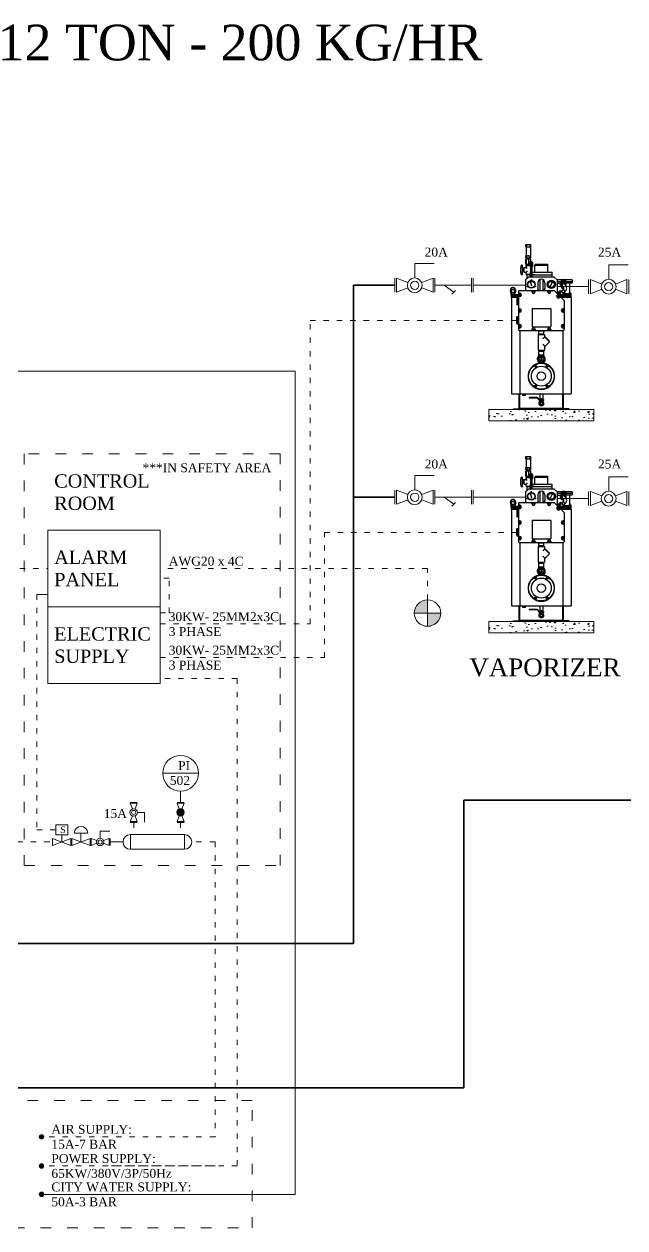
# Model space of a CAD drawing. Header units: inches. Extents: x 774 to 1084, y -870 to -660.
# Drawn here: x 903.5 to 970.8, y -795.3 to -660.3 of the extents above; entities that cross this region are included whole.
import ezdxf

# ---------------------------------------------------------------- set-up
doc = ezdxf.new("R2010")
doc.units = ezdxf.units.IN
doc.header["$MEASUREMENT"] = 0
for name, pattern in [('ACAD_ISO02W100', [15, 12, -3]), ('ACAD_ISO03W100', [30, 12, -18]), ('ACAD_ISO08W100', [36, 24, -3, 6, -3])]:
    doc.linetypes.add(name, pattern=pattern)
doc.layers.get('0').update_dxf_attribs({"lineweight": 5})
for name, color, linetype, lineweight in [('AIR', 4, 'ACAD_ISO08W100', 5), ('LIQUID LINE', 5, 'Continuous', 35), ('POWER', 6, 'ACAD_ISO02W100', 5), ('TEXT', 1, 'Continuous', 5), ('VALVE', 7, 'Continuous', 5), ('VAPOR LINE', 2, 'Continuous', 35)]:
    doc.layers.add(name, color=color, linetype=linetype, lineweight=lineweight)
doc.layers.add('VAN', color=7, linetype='Continuous')
doc.styles.get("Standard").update_dxf_attribs({"font": 'times.ttf'})

# ---------------------------------------------------------------- blocks, each defined once
blk = doc.blocks.new('GAS ALARM')
h = blk.add_hatch(color=3)
h.paths.add_polyline_path([(844.78, -506.2), (846.25, -506.2), (846.25, -504.72, 0.414214)])
h.paths.add_polyline_path([(847.73, -506.2), (846.25, -506.2), (846.25, -507.67, 0.414214)])
for p, q in [((846.25, -504.72), (846.25, -507.67)), ((844.78, -506.2), (847.73, -506.2))]:
    blk.add_line(p, q)
blk.add_circle((846.25, -506.2), 1.48)
blk = doc.blocks.new('A$C088A48D7')
at = {"color": 2}
for p, q in [((742.1, 465.7), (742.1, 454.8)), ((745.1, 452.7), (745.1, 390.7)), ((745.1, 452.7), (776.1, 452.7)), ((775.9, 467.7), (745.4, 467.7)), ((745.4, 452.7), (748.4, 452.7)), ((748.6, 465.7), (748.6, 454.8)), ((772.6, 465.7), (772.6, 454.8)), ((772.8, 452.7), (775.9, 452.7)), ((776.1, 452.7), (776.1, 390.7)), ((779.1, 454.8), (779.1, 465.7)), ((742.1, 388.7), (742.1, 378.8)), ((744.6, 366.7), (742.8, 365.3)), ((742.8, 331.1), (742.8, 365.3)), ((776.6, 366.7), (744.6, 366.7)), ((745.1, 390.7), (776.1, 390.7)), ((745.4, 376.7), (775.9, 376.7)), ((747.6, 331.1), (747.6, 365.3)), ((748.6, 388.6), (748.6, 378.8)), ((750.3, 366.7), (750, 376.7)), ((751.4, 369.7), (750.2, 370.9)), ((751.4, 366.7), (751.4, 369.7)), ((765.4, 331.1), (765.4, 365.3)), ((769.8, 366.7), (769.9, 369.7)), ((769.9, 369.7), (771.1, 370.9)), ((771, 366.7), (771.3, 376.7)), ((771.9, 348.3), (777.6, 348.3)), ((772.6, 388.6), (772.6, 378.8)), ((776, 345.5), (778, 349.2)), ((776, 345.5), (778.3, 345.5)), ((776, 345.5), (776, 332.2)), ((776.6, 366.7), (778.5, 365.3)), ((778, 349.2), (781.6, 349.2)), ((778.5, 349.2), (778.5, 365.3)), ((779.1, 378.8), (779.1, 388.7)), ((781.3, 342.5), (781.3, 332.2)), ((788.6, 342.2), (788.6, 332.2)), ((790.5, 342.5), (790.5, 332.2)), ((715.1, 324.7), (719.6, 324.7)), ((715.1, 314.7), (720.6, 314.7)), ((715.1, 310.7), (720.6, 310.7)), ((715.1, 294.7), (720.6, 294.7)), ((715.1, 288.7), (720.6, 288.7)), ((715.1, 272.7), (720.6, 272.7)), ((715.1, 268.7), (720.6, 268.7)), ((715.1, 258.7), (719.6, 258.7)), ((720.6, 259.7), (720.6, 323.7)), ((720.6, 296.7), (725.6, 296.7)), ((720.6, 286.7), (725.6, 286.7)), ((725.6, 302.1), (725.6, 281.4)), ((730.6, 304.4), (727, 304.4)), ((727, 299.7), (730.6, 299.7)), ((727, 283.7), (730.6, 283.7)), ((727, 279), (730.6, 279)), ((730.6, 279), (730.6, 304.4)), ((731.6, 301.9), (730.6, 301.9)), ((730.6, 281.5), (731.6, 281.5)), ((731.6, 276.2), (731.6, 307.2)), ((731.6, 307.2), (745.1, 307.2)), ((731.6, 276.2), (745.1, 276.2)), ((742.8, 331.1), (744.6, 329.7)), ((776.6, 329.7), (744.6, 329.7)), ((745.1, 307.2), (745.1, 321.7)), ((745.1, 321.7), (745.1, 307.2)), ((745.1, 321.7), (774, 321.7)), ((745.1, 307.2), (751.9, 300.5)), ((752.9, 284), (745.1, 276.2)), ((745.1, 261.7), (745.1, 276.2)), ((745.1, 261.7), (776.1, 261.7)), ((749.8, 257.1), (749.8, 228.4)), ((750.3, 321.7), (750, 329.7)), ((751.4, 324.7), (750.2, 325.9)), ((771.1, 324.7), (750.2, 324.7)), ((750.3, 261.7), (750.2, 257.5)), ((750.2, 258.7), (771.1, 258.7)), ((751.4, 321.7), (751.4, 324.7)), ((769.8, 321.7), (769.9, 324.7)), ((769.9, 324.7), (771.1, 325.9)), ((771, 321.7), (771.2, 329.7)), ((771, 261.7), (771.1, 257.5)), ((771.5, 257.1), (771.5, 241.1)), ((771.9, 335.1), (776, 335.1)), ((775.3, 329.2), (774, 328.5)), ((774, 319.9), (774, 328.5)), ((791.3, 329.2), (775.3, 329.2)), ((776, 332.2), (790.5, 332.2)), ((776.1, 317.9), (776.1, 308.4)), ((776.1, 261.7), (776.1, 275)), ((776.8, 329.2), (776.8, 332.2)), ((789, 314.7), (777.5, 314.7)), ((778.6, 275.9), (777.6, 274.9)), ((778.6, 275.9), (777.6, 274.9)), ((777.6, 241.1), (777.6, 274.9)), ((777.6, 257.9), (780.3, 257.9)), ((778.6, 328.5), (778.6, 319.9)), ((778.6, 275.9), (780.3, 275.9)), ((780.3, 314.7), (780.3, 241.1)), ((786.3, 314.7), (786.3, 241.1)), ((786.3, 275.9), (926.4, 275.9)), ((786.3, 257.9), (927.4, 257.9)), ((787.9, 328.5), (787.9, 319.9)), ((789.8, 329.2), (789.8, 332.2)), ((791.3, 329.2), (792.5, 328.5)), ((792.5, 319.9), (792.5, 328.5)), ((806.5, 257.9), (793.5, 257.9)), ((812.5, 331.9), (807.5, 323.9)), ((807.5, 323.9), (897.5, 323.9)), ((807.5, 275.9), (807.5, 323.9)), ((812.5, 331.9), (892.5, 331.9)), ((892.5, 331.9), (897.5, 323.9)), ((897.5, 275.9), (897.5, 323.9)), ((926.4, 275.9), (927.4, 274.9)), ((927.4, 241.1), (927.4, 274.9)), ((742.5, 221.1), (762.5, 241.1)), ((742.5, 221.1), (742.5, 146.8)), ((942.5, 241.1), (762.5, 241.1)), ((785.8, 177.7), (777.2, 210)), ((777.2, 210), (777.4, 201.9)), ((777.2, 210), (781, 202.8)), ((827.5, 201.1), (827.5, 161.1)), ((843, 224.2), (843, 146.8)), ((862, 224.2), (862, 146.8)), ((877.5, 201.1), (877.5, 161.1)), ((916.7, 178.7), (931.8, 208.5)), ((931.8, 208.5), (926.6, 202.3)), ((931.8, 208.5), (929.9, 200.6)), ((942.5, 241.1), (962.5, 221.1)), ((995.1, 221.9), (962.5, 221.9)), ((962.5, 221.1), (962.5, 126.8)), ((991.5, 208.9), (962.5, 208.9)), ((962.5, 198.9), (985.5, 198.9)), ((987.5, 183.8), (987.5, 196.9)), ((1007.5, 203.5), (990.5, 193.7)), ((990.5, 193.7), (990.5, 174)), ((990.5, 174), (1007.5, 164.2)), ((991.5, 214.5), (991.5, 194.2)), ((993.5, 217.4), (993.5, 214.5)), ((1000.5, 176.7), (1007.3, 169.9)), ((1004.6, 220.9), (1004.6, 215.9)), ((1024.5, 193.7), (1007.5, 203.5)), ((1010.4, 220.9), (1010.4, 215.9)), ((1014.6, 190.9), (1021.4, 184.1)), ((1066.5, 221.9), (1019.9, 221.9)), ((1021.5, 217.4), (1021.5, 214.5)), ((1023.5, 214.5), (1023.5, 194.2)), ((1067.5, 208.9), (1023.5, 208.9)), ((1024.5, 180.5), (1024.5, 193.7)), ((1027.5, 183.8), (1027.5, 196.9)), ((1065.5, 198.9), (1029.5, 198.9)), ((1052.5, 131.9), (1052.5, 197)), ((1067.5, 220.9), (1067.5, 200.9)), ((641.6, 117.9), (641.6, 124.9)), ((692.5, 117.9), (641.6, 117.9)), ((642.5, 97.9), (642.5, 117.9)), ((692.5, 108.9), (642.5, 108.9)), ((692.5, 106.9), (642.5, 106.9)), ((681.5, 97.9), (642.5, 97.9)), ((644.3, 97.9), (644.3, -577.6)), ((663.4, 117.9), (663.4, 120.5)), ((680.5, 96.8), (680.5, 51.8)), ((680.5, 96.8), (692.5, 96.8)), ((681.5, 96.8), (681.5, 99.8)), ((681.5, 99.8), (689.5, 99.8)), ((689.5, 96.8), (689.5, 99.8)), ((692.5, 97.9), (689.5, 97.9)), ((690.5, 96.8), (690.5, 51.8)), ((692.5, 141.8), (692.5, -128.2)), ((700, 129.3), (694.5, 129.3)), ((700, 104.3), (694.5, 104.3)), ((697.5, 146.8), (942.5, 146.8)), ((785, 139.3), (785, 144.8)), ((810, 139.3), (810, 144.8)), ((895, 139.3), (895, 144.8)), ((920, 139.3), (920, 144.8)), ((942.5, 146.8), (1012.5, 76.8)), ((963.4, 125.9), (971.9, 125.9)), ((963.4, 115.3), (967.3, 119.2)), ((968.9, 131), (970.3, 132.4)), ((969.7, 128), (968.9, 131)), ((969.7, 128), (993.8, 104)), ((970.1, 119.1), (974.3, 123.5)), ((973.3, 131.6), (970.3, 132.4)), ((971, 118.3), (973.5, 121)), ((987.6, 106.9), (972.6, 121.9)), ((973.3, 131.6), (997.3, 107.5)), ((973.5, 121), (973.5, 122.7)), ((974.7, 130.2), (977.5, 133)), ((975.3, 137.3), (984.5, 146.5)), ((976.1, 134.4), (975.3, 137.3)), ((975.9, 124), (977.3, 125.4)), ((976.1, 134.4), (1000.1, 110.4)), ((981, 97.6), (984.9, 101.5)), ((982.2, 130.4), (991.4, 139.6)), ((984, 105.2), (986.7, 107.8)), ((987.4, 145.7), (984.5, 146.5)), ((984.9, 104.4), (989.2, 108.5)), ((986.7, 107.8), (988.4, 107.8)), ((987.4, 145.7), (1011.4, 121.7)), ((989.8, 110.2), (991.1, 111.5)), ((990.6, 142.5), (993.5, 143.3)), ((1062.5, 97.9), (991.4, 97.9)), ((993.5, 143.3), (1004.4, 154.2)), ((993.5, 143.3), (1009, 127.8)), ((993.8, 104), (996.7, 103.2)), ((995.9, 109), (998.7, 111.8)), ((1062.5, 108.9), (995.9, 108.9)), ((996.1, 116.5), (1005.3, 125.7)), ((996.7, 103.2), (998.1, 104.6)), ((996.7, 103.2), (998.1, 104.6)), ((997.3, 107.5), (998.1, 104.6)), ((1062.5, 106.9), (997.5, 106.9)), ((1000.1, 110.4), (1003.1, 109.6)), ((1003.1, 109.6), (1012.2, 118.7)), ((1003.1, 109.6), (1012.2, 118.7)), ((1004.4, 154.2), (1019.9, 138.7)), ((1007.3, 155.8), (1005.1, 153.5)), ((1009.9, 165.6), (1007.5, 164.2)), ((1008.3, 124.9), (1009, 127.8)), ((1008.5, 125.9), (1059.5, 125.9)), ((1009, 127.8), (1019.9, 138.7)), ((1011.4, 121.7), (1012.2, 118.7)), ((1062.5, 118.9), (1012.2, 118.9)), ((1021.5, 141.6), (1019.2, 139.4)), ((1048, 131.9), (1047.5, 131.4)), ((1047.5, 131.4), (1047.5, 125.9)), ((1047.5, 131.4), (1057.5, 131.4)), ((1057, 131.9), (1048, 131.9)), ((1057, 131.9), (1057.5, 131.4)), ((1057.5, 131.4), (1057.5, 125.9)), ((1060.5, 118.9), (1060.5, 124.9)), ((1060.7, 97.9), (1060.7, -577.6)), ((1062.5, 97.9), (1062.5, 118.9)), ((680.5, 81.8), (690.5, 81.8)), ((680.5, 66.8), (690.5, 66.8)), ((680.5, 51.8), (692.5, 51.8)), ((681.5, 48.8), (681.5, 51.8)), ((681.5, 48.8), (689.5, 48.8)), ((689.5, 48.8), (689.5, 51.8)), ((700, 19.3), (694.5, 19.3)), ((788.4, 19.8), (788.4, -106.2)), ((790.4, 21.8), (916.4, 21.8)), ((918.4, 19.8), (918.4, -106.2)), ((1005, 19.3), (1010.5, 19.3)), ((1012.5, 76.8), (1012.5, -128.2)), ((680.5, -83.2), (680.5, -38.2)), ((680.5, -38.2), (692.5, -38.2)), ((680.5, -53.2), (690.5, -53.2)), ((680.5, -68.2), (690.5, -68.2)), ((680.5, -83.2), (692.5, -83.2)), ((681.5, -35.2), (689.5, -35.2)), ((681.5, -35.2), (681.5, -38.2)), ((681.5, -83.2), (681.5, -86.2)), ((689.5, -35.2), (689.5, -38.2)), ((689.5, -83.2), (689.5, -86.2)), ((690.5, -83.2), (690.5, -38.2)), ((700, -5.7), (694.5, -5.7)), ((1005, -5.7), (1010.5, -5.7)), ((681.5, -86.2), (689.5, -86.2)), ((700, -90.7), (694.5, -90.7)), ((700, -115.7), (694.5, -115.7)), ((697.5, -133.2), (1007.5, -133.2)), ((702.5, -133.2), (702.5, -577.6)), ((785, -125.7), (785, -131.2)), ((790.4, -108.2), (916.4, -108.2)), ((810, -125.7), (810, -131.2)), ((829.5, -162.4), (829.5, -270.4)), ((830.5, -161.4), (874.5, -161.4)), ((837.2, -137.5), (835.5, -139.2)), ((835.5, -153.7), (835.5, -139.2)), ((837.2, -155.4), (835.5, -153.7)), ((835.9, -133.2), (835.7, -139)), ((836, -161.4), (835.7, -153.9)), ((869.2, -137.5), (835.8, -137.5)), ((835.8, -155.4), (869.2, -155.4)), ((837.4, -133.2), (837.2, -137.5)), ((837.4, -161.4), (837.2, -155.4)), ((867.6, -133.2), (867.8, -137.5)), ((867.6, -161.4), (867.8, -155.4)), ((867.8, -137.5), (869.5, -139.2)), ((867.8, -155.4), (869.5, -153.7)), ((869, -161.4), (869.3, -153.9)), ((869.1, -133.2), (869.3, -139)), ((869.5, -153.7), (869.5, -139.2)), ((875.5, -162.4), (875.5, -177.4)), ((895, -125.7), (895, -131.2)), ((920, -125.7), (920, -131.2)), ((1002.5, -140.5), (1002.5, -577.6)), ((1005, -90.7), (1010.5, -90.7)), ((1005, -115.7), (1010.5, -115.7)), ((875.2, -180.3), (862.9, -192.6)), ((863, -230), (874.7, -241.7)), ((875.5, -245.4), (875.5, -270.4)), ((909.5, -213.4), (877, -180.9)), ((881.2, -180.9), (879.1, -183)), ((909.5, -213.4), (882, -241)), ((909.5, -207.8), (882.6, -180.9)), ((909.5, -209.2), (907.4, -211.3)), ((827.1, -325.3), (826, -326)), ((826, -340.7), (826, -326)), ((877.9, -325.3), (827.1, -325.3)), ((828, -320.8), (828.5, -320.3)), ((828, -325.3), (828, -320.8)), ((876.5, -320.3), (828.5, -320.3)), ((830.5, -271.4), (874.5, -271.4)), ((832.5, -320.3), (832.5, -311.3)), ((832.8, -326), (832.8, -340.7)), ((835.5, -326), (832.8, -326)), ((871.5, -310.3), (833.5, -310.3)), ((837.2, -277.4), (835.5, -279.2)), ((835.5, -302.6), (835.5, -279.2)), ((837.2, -304.3), (835.5, -302.6)), ((835.5, -326), (835.5, -340.7)), ((836, -271.4), (835.7, -278.9)), ((836, -310.3), (835.7, -302.8)), ((835.8, -277.4), (869.2, -277.4)), ((835.8, -304.3), (869.2, -304.3)), ((837.4, -271.4), (837.2, -277.4)), ((837.4, -310.3), (837.2, -304.3)), ((850.6, -326), (850.6, -340.7)), ((850.6, -326), (854.4, -326)), ((854.4, -326), (854.4, -340.7)), ((867.6, -271.4), (867.8, -277.4)), ((867.6, -310.3), (867.8, -304.3)), ((867.8, -277.4), (869.5, -279.2)), ((867.8, -304.3), (869.5, -302.6)), ((869, -271.4), (869.3, -278.9)), ((869, -310.3), (869.3, -302.8)), ((869.5, -302.6), (869.5, -279.2)), ((869.5, -326), (869.5, -340.7)), ((869.5, -326), (872.2, -326)), ((872.2, -326), (872.2, -340.7)), ((872.5, -320.3), (872.5, -311.3)), ((877, -320.8), (876.5, -320.3)), ((877, -325.3), (877, -320.8)), ((877.9, -325.3), (879, -326)), ((879, -340.7), (879, -326)), ((827.1, -341.3), (826, -340.7)), ((877.9, -341.3), (827.1, -341.3)), ((829.5, -343.3), (827.5, -344.5)), ((827.5, -344.5), (827.5, -351.2)), ((829.5, -352.3), (827.5, -351.2)), ((875.5, -343.3), (829.5, -343.3)), ((875.5, -352.3), (829.5, -352.3)), ((831.5, -343.3), (831.5, -341.3)), ((835.5, -340.7), (832.8, -340.7)), ((835.5, -352.3), (835.5, -358.1)), ((837.2, -359.8), (835.5, -358.1)), ((835.9, -364.6), (835.6, -358.2)), ((835.7, -359.8), (869.3, -359.8)), ((837.4, -364.4), (837.2, -359.8)), ((837.5, -344.5), (837.5, -351.2)), ((842.7, -344.5), (837.5, -344.5)), ((842.7, -351.2), (837.5, -351.2)), ((842.7, -344.5), (842.7, -351.2)), ((850.6, -340.7), (854.4, -340.7)), ((862.3, -344.5), (862.3, -351.2)), ((867.5, -344.5), (862.3, -344.5)), ((867.5, -351.2), (862.3, -351.2)), ((867.5, -344.5), (867.5, -351.2)), ((867.6, -364.4), (867.9, -359.8)), ((867.9, -359.8), (869.5, -358.1)), ((869.1, -364.6), (869.4, -358.2)), ((869.5, -340.7), (872.2, -340.7)), ((869.5, -352.3), (869.5, -358.1)), ((873.5, -343.3), (873.5, -341.3)), ((875.5, -343.3), (877.5, -344.5)), ((875.5, -352.3), (877.5, -351.2)), ((877.5, -344.5), (877.5, -351.2)), ((877.9, -341.3), (879, -340.7)), ((644.3, -577.6), (1060.7, -577.6)), ((698, -681.1), (698, -577.6)), ((702.5, -681.1), (702.5, -577.6)), ((723.9, -589.5), (723.9, -577.6)), ((741.2, -589.5), (723.9, -589.5)), ((741.2, -589.5), (741.2, -577.6)), ((841.7, -577.6), (841.7, -615.3)), ((863.4, -577.6), (863.4, -615.3)), ((1002.5, -681.1), (1002.5, -577.6)), ((1002.5, -681.1), (1002.5, -586.5)), ((1007, -681.1), (1007, -577.6)), ((822.9, -603.2), (768.1, -603.2)), ((823.4, -606.6), (768.1, -606.6)), ((827, -608.7), (831.9, -617.2)), ((830.2, -607.5), (835.3, -616.3)), ((837, -617.6), (847.4, -617.6)), ((837, -617.6), (837, -617.9)), ((837, -620.8), (837, -624.6)), ((837.6, -626), (839.4, -627.8)), ((863.5, -621), (838.5, -621)), ((863.5, -618.4), (839, -618.4)), ((840, -634.6), (840, -629.2)), ((842.9, -616.5), (841.7, -615.3)), ((842, -615.6), (863, -615.6)), ((842, -617.6), (842, -615.6)), ((842.9, -616.5), (862.2, -616.5)), ((842.9, -617.6), (842.9, -616.5)), ((845.8, -621.8), (845.8, -628.8)), ((859.3, -621.8), (845.8, -621.8)), ((846.6, -621), (846.6, -621.8)), ((847.4, -617.2), (847.4, -618.4)), ((857.7, -617.2), (847.4, -617.2)), ((847.4, -618.4), (857.7, -618.4)), ((847.7, -614.2), (847.7, -617.2)), ((847.7, -617.2), (857.4, -617.2)), ((848.8, -613.8), (856.2, -613.8)), ((850.5, -613), (850, -613.5)), ((850, -613.5), (850, -613.8)), ((855, -613.5), (850, -613.5)), ((850, -614.2), (850, -617.2)), ((850.5, -613.8), (850.5, -613)), ((854.5, -613), (850.5, -613)), ((852.5, -617.2), (851.8, -618.4)), ((852.5, -618.4), (853.2, -617.2)), ((855, -613.5), (854.5, -613)), ((854.5, -613.8), (854.5, -613)), ((855, -613.8), (855, -613.5)), ((855, -614.2), (855, -617.2)), ((857.4, -617.2), (857.4, -614.2)), ((857.7, -618.4), (857.7, -617.2)), ((857.7, -617.6), (868, -617.6)), ((858.4, -621), (858.4, -621.8)), ((859.3, -621.8), (859.3, -628.8)), ((862.1, -617.6), (862.2, -616.5)), ((862.2, -616.5), (863.4, -615.3)), ((863, -617.6), (863, -615.6)), ((863.5, -618.4), (863.5, -621)), ((865, -634.6), (865, -629.2)), ((867.4, -626), (865.6, -627.8)), ((868, -617.6), (868, -624.6)), ((657.5, -687.6), (657.5, -683.1)), ((657.5, -683.1), (696, -683.1)), ((696, -687.6), (657.5, -687.6)), ((702.5, -677.6), (1002.5, -677.6)), ((1047.5, -683.1), (1009, -683.1)), ((1047.5, -687.6), (1009, -687.6)), ((1047.5, -687.6), (1047.5, -683.1))]:
    blk.add_line(p, q, dxfattribs=at)
for points in [[(1004.6, 220.9), (1001.7, 217.4), (1004.6, 213.8), (1010.4, 213.8), (1013.3, 217.4), (1010.4, 220.9)], [(700, 120.6), (696.7, 118.7), (696.7, 114.9), (700, 112.9), (703.3, 114.9), (703.3, 118.7)], [(797.5, 143.1), (794.2, 141.2), (794.2, 137.4), (797.5, 135.4), (800.8, 137.4), (800.8, 141.2)], [(907.5, 143.1), (904.2, 141.2), (904.2, 137.4), (907.5, 135.4), (910.8, 137.4), (910.8, 141.2)], [(969.5, 109.2), (973.2, 110.2), (975.9, 107.5), (974.9, 103.8), (971.2, 102.8), (968.5, 105.5)], [(700, 10.6), (696.7, 8.7), (696.7, 4.9), (700, 2.9), (703.3, 4.9), (703.3, 8.7)], [(1005, 10.6), (1008.3, 8.7), (1008.3, 4.9), (1005, 2.9), (1001.7, 4.9), (1001.7, 8.7)], [(700, -99.4), (696.7, -101.3), (696.7, -105.1), (700, -107.1), (703.3, -105.1), (703.3, -101.3)], [(797.5, -129.6), (794.2, -127.6), (794.2, -123.8), (797.5, -121.9), (800.8, -123.8), (800.8, -127.6)], [(907.5, -129.6), (904.2, -127.6), (904.2, -123.8), (907.5, -121.9), (910.8, -123.8), (910.8, -127.6)], [(1005, -99.4), (1008.3, -101.3), (1008.3, -105.1), (1005, -107.1), (1001.7, -105.1), (1001.7, -101.3)]]:
    blk.add_lwpolyline(points, close=True, dxfattribs=at)
blk.add_lwpolyline([(1011.2, 214.9), (1010.4, 215.9), (1004.6, 215.9), (1003.8, 214.9)], dxfattribs=at)
blk.add_lwpolyline([(846.3, -629.6), (837.5, -638.4), (837.5, -650.8), (846.3, -659.6), (858.7, -659.6), (867.5, -650.8), (867.5, -638.4), (858.7, -629.6)], close=True)
for centre, radius in [((755.7, 174.6), 2.75), ((782.5, 190.1), 27.5), ((782.5, 190.1), 23.5), ((782.5, 221.1), 2.75), ((809.4, 174.6), 2.75), ((922.5, 190.1), 29), ((922.5, 190.1), 21), ((700, 116.8), 6.4), ((797.5, 139.3), 6.4), ((907.5, 139.3), 6.4), ((972.2, 106.5), 6.4), ((700, 6.8), 6.4), ((1005, 6.8), 6.4), ((700, -103.2), 6.4), ((797.5, -125.7), 6.4), ((907.5, -125.7), 6.4), ((1005, -103.2), 6.4), ((852.5, -453.1), 90), ((852.5, -453.1), 70), ((812.5, -383.8), 7), ((812.5, -383.8), 4.5), ((892.5, -383.8), 7), ((892.5, -383.8), 4.5), ((852.5, -453.1), 30), ((812.5, -522.4), 7), ((812.5, -522.4), 4.5), ((892.5, -522.4), 7), ((892.5, -522.4), 4.5), ((852.5, -644.6), 9.3)]:
    blk.add_circle(centre, radius, dxfattribs=at)
for radius in [16, 15]:
    blk.add_circle((852.5, -644.6), radius)
for centre, radius, start, end in [((745.4, 464.1), 3.59, 25.2915, 154.7085), ((745.4, 456.3), 3.59, 205.2915, 334.7085), ((760.6, 431.7), 36, 70.52878, 109.47122), ((760.6, 488.7), 36, 250.52878, 289.47122), ((775.9, 464.1), 3.59, 25.2915, 154.7085), ((775.9, 456.3), 3.59, 205.2915, 334.7085), ((745.4, 387.1), 3.59, 25.16002, 154.7085), ((745.4, 380.3), 3.59, 205.2915, 334.83998), ((744.6, 362.8), 3.87, 39.09932, 88.99364), ((756.5, 338.1), 28.6, 71.80182, 108.19818), ((760.6, 354.7), 36, 70.52878, 109.47122), ((760.6, 412.7), 36, 250.52878, 289.47122), ((776.6, 322.3), 44.4, 89.95026, 104.56903), ((775.9, 387.1), 3.59, 25.2915, 154.83998), ((775.9, 380.3), 3.59, 205.16002, 334.7085), ((778.3, 342.5), 3, 0, 90), ((781.6, 342.2), 7, 0, 90), ((787.5, 342.5), 3, 0, 84.9363), ((800.2, 291.7), 94.6, 161.78109, 198.21891), ((715.1, 319.7), 5, 90, 161.78109), ((715.1, 263.7), 5, 198.21891, 270), ((719.6, 323.7), 1, 0, 90), ((719.6, 259.7), 1, 270, 0), ((728.3, 302.1), 2.7, 119.42349, 240.57651), ((749.6, 291.7), 24, 160.52878, 199.47122), ((728.3, 281.4), 2.7, 119.42349, 240.57651), ((744.6, 333.6), 3.87, 271.00636, 320.90068), ((756.5, 358.3), 28.6, 251.80182, 288.19818), ((776.6, 374.2), 44.4, 255.43097, 270.04974), ((771.1, 314.7), 6, 4.41173, 60.35289), ((775.3, 327.8), 8.56, 268.09108, 292.95108), ((775.3, 320.9), 8.36, 66.13507, 90), ((791.1, 308.4), 15, 180, 195.57788), ((791.1, 275), 15, 164.42212, 180), ((731.1, 291.7), 47.3, 344.42212, 15.57788), ((777.5, 315.2), 0.5, 184.41173, 270), ((783.3, 313.9), 15.3, 72.41205, 107.58795), ((783.3, 335.3), 16.1, 253.30852, 286.69148), ((791.3, 320.9), 8.36, 90, 113.86493), ((791.2, 327.8), 8.56, 247.04892, 271.90892), ((789, 315.2), 0.5, 270, 355.58827), ((795.5, 314.7), 6, 119.64711, 175.58827), ((852.5, 201.1), 25, 0, 180), ((985.5, 196.9), 2, 0, 90), ((1007.5, 183.8), 20, 180, 277.74067), ((1007.5, 183.8), 17, 349.92709, 276.34842), ((1007.5, 183.8), 12.5, 8.29674, 262.03653), ((1007.5, 183.8), 10, 45.16663, 225.16663), ((1000.3, 162.8), 10, 315, 45.16663), ((1000.3, 162.8), 30, 315, 45.16663), ((1007.5, 183.8), 20, 341.40158, 0), ((1029.5, 196.9), 2, 90, 180), ((1054.5, 196.9), 2, 90, 178.69048), ((1065.5, 200.9), 2, 270, 0), ((1066.5, 220.9), 1, 0, 90), ((666.4, 120.6), 3, 123.61237, 180), ((697.5, 141.8), 5, 90, 180), ((694.5, 131.3), 2, 180, 270), ((694.5, 102.3), 2, 90, 180), ((700, 116.8), 12.5, 270, 90), ((783, 144.8), 2, 0, 90), ((797.5, 139.3), 12.5, 180, 0), ((812, 144.8), 2, 90, 180), ((852.5, 161.1), 25, 180, 214.97503), ((852.5, 161.1), 25, 325.02497, 0), ((893, 144.8), 2, 0, 90), ((907.5, 139.3), 12.5, 180, 0), ((922, 144.8), 2, 90, 180), ((972.2, 106.5), 12.5, 135, 315), ((965.8, 120.6), 2, 315, 45), ((982.3, 140.6), 17.8, 225, 248.86493), ((960.7, 119), 17.8, 21.13507, 45), ((1004.7, 139), 32.5, 207.41205, 242.58795), ((988.6, 147), 17.8, 225, 248.86493), ((962.3, 96.6), 32.5, 27.41205, 62.58795), ((1011.1, 145.4), 32.5, 207.41205, 242.58795), ((986.3, 100.1), 2, 45, 135), ((974.8, 133.2), 17.8, 21.13507, 45), ((1006.3, 116.6), 17.8, 201.13507, 225), ((984.7, 95), 17.8, 45, 68.86493), ((976.5, 110.7), 32.5, 27.41205, 62.58795), ((1012.7, 122.9), 17.8, 201.13507, 225), ((998.9, 109.1), 17.8, 45, 68.86493), ((1059.5, 124.9), 1, 0, 90), ((694.5, 21.3), 2, 180, 270), ((700, 6.8), 12.5, 270, 90), ((790.4, 19.8), 2, 90, 180), ((916.4, 19.8), 2, 0, 90), ((1005, 6.8), 12.5, 90, 270), ((1010.5, 21.3), 2, 270, 0), ((694.5, -7.7), 2, 90, 180), ((1010.5, -7.7), 2, 0, 90), ((694.5, -88.7), 2, 180, 270), ((694.5, -117.7), 2, 90, 180), ((697.5, -128.2), 5, 180, 270), ((700, -103.2), 12.5, 270, 90), ((783, -131.2), 2, 270, 0), ((797.5, -125.7), 12.5, 0, 180), ((790.4, -106.2), 2, 180, 270), ((812, -131.2), 2, 180, 270), ((830.5, -162.4), 1, 90, 180), ((874.5, -162.4), 1, 0, 90), ((893, -131.2), 2, 270, 0), ((907.5, -125.7), 12.5, 0, 180), ((916.4, -106.2), 2, 270, 0), ((922, -131.2), 2, 180, 270), ((1005, -103.2), 12.5, 90, 270), ((1007.5, -128.2), 5, 270, 0), ((1010.5, -88.7), 2, 270, 0), ((1010.5, -117.7), 2, 0, 90), ((880.5, -177.4), 5, 180, 225), ((878.5, -245.4), 3, 90.50899, 180), ((878.4, -237.4), 5, 270.50899, 315), ((881.9, -181.6), 1, 45, 135), ((908.8, -208.5), 1, 315, 45), ((827.1, -351), 25.7, 77.26226, 90.01352), ((830.5, -270.4), 1, 180, 270), ((833.5, -311.3), 1, 90, 180), ((843, -371), 45.6, 80.44895, 99.55105), ((862, -371), 45.6, 80.44895, 99.55105), ((871.5, -311.3), 1, 0, 90), ((877.9, -351), 25.7, 89.98648, 102.73774), ((874.5, -270.4), 1, 270, 0), ((852.5, -453.1), 92.5, 100.37033, 79.62967), ((827.1, -315.6), 25.7, 269.98648, 282.73774), ((829.5, -371.5), 28.2, 73.53378, 90), ((829.5, -324.2), 28.2, 270, 286.46622), ((843, -295.7), 45.6, 260.44895, 279.55105), ((852.5, -385.5), 42.1, 76.55726, 103.44274), ((852.5, -310.2), 42.1, 256.55726, 283.44274), ((852.5, -310.2), 42.1, 256.55726, 283.44274), ((862, -295.7), 45.6, 260.44895, 279.55105), ((875.5, -371.5), 28.2, 90, 106.46622), ((875.5, -324.2), 28.2, 253.53378, 270), ((877.9, -315.6), 25.7, 257.26226, 270.01352), ((768.1, -604.9), 1.69, 90, 270), ((822.9, -611.7), 8.44, 30, 90), ((823.4, -610.8), 4.22, 30, 90), ((838.5, -613.4), 7.59, 210, 270), ((839, -614.2), 4.22, 210, 270), ((839, -624.6), 2, 180, 225), ((838, -629.2), 2, 0, 45), ((852.5, -644.6), 10.5, 258.39134, 192.54491), ((843.8, -628.8), 2, 299.03007, 0), ((848.8, -615.6), 1.77, 48.95415, 131.04585), ((852.5, -621.4), 7.59, 70.52878, 109.47122), ((856.2, -615.6), 1.77, 48.95415, 131.04585), ((861.3, -628.8), 2, 180, 240.96993), ((867, -629.2), 2, 135, 180), ((866, -624.6), 2, 315, 0), ((696, -681.1), 6.5, 270, 0), ((696, -681.1), 2, 270, 0), ((1009, -681.1), 6.5, 180, 270), ((1009, -681.1), 2, 180, 270)]:
    blk.add_arc(centre, radius, start, end, dxfattribs=at)
for centre, major_axis, ratio, start_param, end_param in [((771.9, 341.7), (0, -6.58), 0.693673, 3.141593, 6.283185), ((654.1, 143.9), (0, 25), 0.765685, 3.696565, 8.71336), ((1007.5, 214.5), (-16, 0), 0.711631, -0.642424, 3.784017), ((1007.5, 214.5), (14, 0), 0.7071, 3.141593, 6.283185), ((654.1, 124.9), (12.5, 0), 0.320525, 1.570796, 3.141593)]:
    blk.add_ellipse(centre, major_axis=major_axis, ratio=ratio, start_param=start_param, end_param=end_param, dxfattribs=at)
blk.add_ellipse((1007.5, 217.4), major_axis=(-14, 0), ratio=0.7071, dxfattribs=at)
blk.add_open_spline([(654.1, 128.9), (654.5, 128.9), (654.9, 129), (655.7, 129.1), (656.1, 129.3), (656.9, 129.7), (657.4, 130), (658.4, 130.8), (658.8, 131.3), (659.8, 132.4), (660.3, 133), (661.1, 134.5), (661.5, 135.3), (662.4, 137.5), (662.8, 138.9), (663.2, 141.9), (663.3, 143.4), (663.2, 146.5), (662.9, 148), (662.2, 150.9), (661.7, 152.2), (660.5, 154.5), (659.8, 155.4), (658.6, 156.9), (658, 157.4), (656.8, 158.2), (656.3, 158.4), (655.3, 158.8), (654.8, 158.9), (653.9, 158.9), (653.5, 158.9), (652.5, 158.7), (652, 158.5), (650.9, 157.9), (650.4, 157.5), (649.2, 156.3), (648.6, 155.7), (647.5, 154), (647, 153.1), (646.1, 151), (645.7, 149.8), (645.2, 147.4), (645.1, 146.1), (645, 143.5), (645, 142.3), (645.3, 139.7), (645.6, 138.5), (646.3, 136.2), (646.8, 135.2), (647.8, 133.3), (648.4, 132.5), (649.5, 131.1), (650.1, 130.6), (651.3, 129.8), (651.8, 129.5), (652.8, 129.1), (653.3, 129), (653.9, 128.9), (654, 128.9), (654.1, 128.9)], degree=3, knots=[0, 0, 0, 0, 0.183427, 0.183427, 0.366854, 0.366854, 0.550281, 0.550281, 0.733707, 0.733707, 0.917134, 0.917134, 1.100561, 1.100561, 1.366591, 1.366591, 1.632621, 1.632621, 1.89865, 1.89865, 2.16468, 2.16468, 2.43071, 2.43071, 2.653553, 2.653553, 2.876397, 2.876397, 3.09924, 3.09924, 3.322084, 3.322084, 3.544927, 3.544927, 3.767771, 3.767771, 3.990614, 3.990614, 4.213458, 4.213458, 4.436301, 4.436301, 4.659145, 4.659145, 4.881988, 4.881988, 5.104831, 5.104831, 5.327675, 5.327675, 5.550518, 5.550518, 5.773362, 5.773362, 5.996205, 5.996205, 6.219049, 6.219049, 6.283185, 6.283185, 6.283185, 6.283185], dxfattribs=at)
for p in [(745.4, 467.7), (1052.5, 208.9)]:
    blk.add_point(p, dxfattribs=at)
blk = doc.blocks.new('STRAINER')
for p, q in [((825.68, -548.83), (825.68, -547.26)), ((825.88, -548.83), (825.88, -547.26)), ((829.99, -548.83), (829.99, -547.26)), ((830.19, -548.83), (830.19, -547.26)), ((829.99, -548.05), (825.88, -548.05)), ((826.92, -548.05), (828.01, -548.83)), ((827.8, -549.06), (828.2, -548.64))]:
    blk.add_line(p, q)
blk = doc.blocks.new('BALL VV')
for p, q in [((151.6, 155.26), (151.6, 156.87)), ((151.6, 156.87), (153.79, 156.87)), ((149.35, 153.64), (149.35, 155.21)), ((149.55, 153.64), (149.55, 155.21)), ((149.55, 155.21), (150.83, 154.72)), ((153.65, 155.21), (152.38, 154.72)), ((153.65, 153.64), (153.65, 155.21)), ((153.85, 153.64), (153.85, 155.21)), ((150.83, 154.13), (149.55, 153.64)), ((152.38, 154.13), (153.65, 153.64))]:
    blk.add_line(p, q)
for radius in [0.83, 0.464]:
    blk.add_circle((151.6, 154.42), radius)
blk = doc.blocks.new('REGULATOR')
for p, q in [((157.47, 153.64), (157.47, 155.21)), ((157.47, 155.21), (161.58, 153.64)), ((161.58, 155.21), (157.47, 153.64)), ((158.02, 156.39), (161.03, 156.39)), ((159.52, 154.42), (159.52, 156.39)), ((161.58, 153.64), (161.58, 155.21))]:
    blk.add_line(p, q)
blk.add_arc((159.52, 156.39), 1.5, 0, 180)
blk = doc.blocks.new('GLOBLE')
h = blk.add_hatch(color=256)
h.dxf.hatch_style = 1
h.paths.add_polyline_path([(840.92, -548.05, 1), (842.58, -548.05, 1)])
for p, q in [((839.5, -548.83), (839.5, -547.26)), ((839.7, -548.83), (839.7, -547.26)), ((839.7, -547.26), (840.98, -547.75)), ((843.8, -547.26), (842.53, -547.75)), ((843.8, -548.83), (843.8, -547.26)), ((844, -548.83), (844, -547.26)), ((840.98, -548.34), (839.7, -548.83)), ((842.53, -548.34), (843.8, -548.83))]:
    blk.add_line(p, q)
blk.add_circle((841.75, -548.05), 0.83)
blk = doc.blocks.new('SOLENOID VV')
for p, q in [((178.75, 155.98), (178.75, 158.24)), ((178.75, 158.24), (181.47, 158.24)), ((181.47, 155.98), (181.47, 158.24)), ((178.06, 153.64), (178.06, 155.21)), ((178.06, 155.21), (182.16, 153.64)), ((182.16, 155.21), (178.06, 153.64)), ((178.75, 155.98), (181.47, 155.98)), ((180.11, 154.42), (180.11, 155.98)), ((182.16, 153.64), (182.16, 155.21))]:
    blk.add_line(p, q)
at = {"insert": (179.74, 157.91), "char_height": 1.5, "attachment_point": 1}
blk.add_mtext_dynamic_manual_height_columns('S', width=1.0129, gutter_width=1, heights=[0], dxfattribs=at)

msp = doc.modelspace()

# ---------------------------------------------------------------- hatches: boundary and pattern name
h = msp.add_hatch()
h.set_pattern_fill('AR-CONC', color=256, scale=0.3, style=0)
h.set_pattern_definition([(50, (59.4746, -167.2876), (2.1517805, -0.1882564), [0.225, -2.475]), (355, (59.4746, -167.2876), (-0.416254, 2.2565764), [0.18, -1.98]), (100.4514, (59.6539, -167.3033), (1.735528, 2.0683186), [0.1912206, -2.1034263]), (46.1842, (59.4746, -166.6876), (3.201723, -0.496557), [0.3375, -3.7125]), (96.6356, (59.7414, -166.729), (2.803988, 2.922354), [0.286831, -3.155139]), (351.1842, (59.4746, -166.6876), (2.803986, 2.922356), [0.27, -2.97]), (21, (59.7746, -166.8376), (1.7907212, -1.2078567), [0.225, -2.475]), (326, (59.7746, -166.8376), (0.729946, 2.17545), [0.18, -1.98]), (71.4514, (59.9238, -166.9383), (2.520668, 0.9675915), [0.1912206, -2.1034263]), (37.5, (59.4746, -167.2876), (0.03647957, 0.99868156), [0, -1.956, 0, -2.01, 0, -1.9875]), (7.5, (59.4746, -167.2876), (0.7892086, 1.1832351), [0, -1.146, 0, -1.911, 0, -0.7575]), (327.5, (58.8056, -167.2876), (1.6014673, -0.0676646), [0, -0.75, 0, -2.34, 0, -3.105]), (317.5, (58.5056, -167.2876), (1.7495585, 0.300315), [0, -0.975, 0, -1.554, 0, -2.205])])
h.paths.add_polyline_path([(967.33, -704.82), (967.33, -703.55), (955.57, -703.55), (955.57, -704.82)])
h = msp.add_hatch()
h.set_pattern_fill('AR-CONC', color=256, scale=0.3, style=0)
h.set_pattern_definition([(50, (59.4746, -191.0527), (2.1517805, -0.1882564), [0.225, -2.475]), (355, (59.4746, -191.0527), (-0.416254, 2.2565764), [0.18, -1.98]), (100.4514, (59.6539, -191.0684), (1.735528, 2.0683186), [0.1912206, -2.1034263]), (46.1842, (59.4746, -190.4527), (3.201723, -0.496557), [0.3375, -3.7125]), (96.6356, (59.7414, -190.494), (2.803988, 2.922354), [0.286831, -3.155139]), (351.1842, (59.4746, -190.4527), (2.803986, 2.922356), [0.27, -2.97]), (21, (59.7746, -190.6027), (1.7907212, -1.2078567), [0.225, -2.475]), (326, (59.7746, -190.6027), (0.729946, 2.17545), [0.18, -1.98]), (71.4514, (59.9238, -190.7034), (2.520668, 0.9675915), [0.1912206, -2.1034263]), (37.5, (59.4746, -191.0527), (0.03647957, 0.99868156), [0, -1.956, 0, -2.01, 0, -1.9875]), (7.5, (59.4746, -191.0527), (0.7892086, 1.1832351), [0, -1.146, 0, -1.911, 0, -0.7575]), (327.5, (58.8056, -191.0527), (1.6014673, -0.0676646), [0, -0.75, 0, -2.34, 0, -3.105]), (317.5, (58.5056, -191.0527), (1.7495585, 0.300315), [0, -0.975, 0, -1.554, 0, -2.205])])
h.paths.add_polyline_path([(967.33, -728.58), (967.33, -727.31), (955.57, -727.31), (955.57, -728.58)])
h = msp.add_hatch(color=256)
edge = h.paths.add_edge_path()
edge.add_arc((905.42, -785.08), 0.25, 0, 360)
h = msp.add_hatch(color=256)
edge = h.paths.add_edge_path()
edge.add_arc((905.42, -788.35), 0.25, 0, 360)
h = msp.add_hatch(color=256)
edge = h.paths.add_edge_path()
edge.add_arc((905.42, -791.53), 0.25, 0, 360)

# ---------------------------------------------------------------- linework, layer by layer
for p, q in [((959.69, -689.6), (953.82, -689.6)), ((966.74, -689.76), (963.21, -689.76)), ((959.69, -713.37), (953.82, -713.37)), ((966.74, -713.53), (963.21, -713.53)), ((906.12, -724.26), (904.89, -724.26)), ((923.01, -744.32), (919.01, -744.32)), ((921.01, -746.32), (921.01, -747.68)), ((908.71, -752.41), (908.71, -751.62)), ((908.81, -752.41), (908.81, -751.62)), ((913.12, -752.02), (914.55, -752.02))]:
    msp.add_line(p, q)
at = {"color": 3}
for p, q in [((933.86, -699.25), (895.91, -699.25)), ((933.86, -699.25), (933.86, -791.53)), ((933.86, -791.53), (905.42, -791.53))]:
    msp.add_line(p, q, dxfattribs=at)
at = {"linetype": 'ACAD_ISO03W100', "ltscale": 0.05}
for p, q in [((896.97, -721.36), (906.12, -721.36)), ((948.69, -721.36), (918.71, -721.36)), ((948.69, -726.36), (948.69, -721.36)), ((904.89, -724.26), (904.89, -750.68)), ((904.89, -750.68), (907.01, -750.68))]:
    msp.add_line(p, q, dxfattribs=at)
for points in [[(955.57, -704.82), (967.33, -704.82), (967.33, -703.55), (955.57, -703.55)], [(906.12, -725.66), (918.71, -725.66), (918.71, -717.06), (906.12, -717.06)], [(906.12, -734.25), (918.71, -734.25), (918.71, -725.66), (906.12, -725.66)], [(955.57, -728.58), (967.33, -728.58), (967.33, -727.31), (955.57, -727.31)], [(915.38, -752.84), (921.43, -752.84), (921.43, -751.2), (915.38, -751.2)]]:
    msp.add_lwpolyline(points, close=True)
at = {"color": 1, "linetype": 'ACAD_ISO03W100', "ltscale": 0.1}
msp.add_lwpolyline([(878.29, -795.29), (929.03, -795.29), (929.03, -781), (878.29, -781)], close=True, dxfattribs=at)
for centre, radius in [((921.01, -744.32), 2), ((905.42, -785.08), 0.25), ((905.42, -788.35), 0.25), ((905.42, -791.53), 0.25)]:
    msp.add_circle(centre, radius)
for centre, start, end in [((915.38, -752.02), 90, 270), ((921.43, -752.02), 270, 90)]:
    msp.add_arc(centre, 0.822, start, end)
at = {"layer": 'AIR', "linetype": 'ACAD_ISO03W100', "ltscale": 0.05}
for p, q in [((915.75, -749.83), (915.75, -751.2)), ((921.01, -749.83), (921.01, -751.2)), ((877.23, -752.02), (906.66, -752.02)), ((924.87, -752.02), (922.25, -752.02)), ((924.87, -752.02), (924.87, -785.08)), ((924.87, -785.08), (905.42, -785.08))]:
    msp.add_line(p, q, dxfattribs=at)
at = {"layer": 'LIQUID LINE'}
for p, q in [((940.39, -763.4), (940.39, -689.6)), ((940.39, -689.6), (945.01, -689.6)), ((940.39, -713.37), (945.01, -713.37)), ((874.94, -763.4), (940.39, -763.4))]:
    msp.add_line(p, q, dxfattribs=at)
at = {"layer": 'POWER', "linetype": 'ACAD_ISO03W100', "ltscale": 0.05}
for p, q in [((935.53, -727.58), (935.53, -693.54)), ((935.53, -693.54), (958.7, -693.54)), ((937.13, -717.31), (958.7, -717.31)), ((937.13, -731.34), (937.13, -717.31)), ((919.73, -722.46), (918.71, -722.46)), ((919.73, -726.33), (919.73, -722.46)), ((918.71, -726.33), (919.73, -726.33)), ((918.71, -727.58), (935.53, -727.58)), ((918.71, -731.34), (937.13, -731.34)), ((927.34, -733.7), (918.71, -733.7)), ((927.34, -733.7), (927.34, -788.35)), ((924.87, -788.35), (905.42, -788.35)), ((927.34, -788.35), (913.28, -788.35))]:
    msp.add_line(p, q, dxfattribs=at)
at = {"layer": 'VALVE', "color": 1, "linetype": 'ACAD_ISO03W100', "ltscale": 0.1}
msp.add_lwpolyline([(903.48, -754.66), (932.17, -754.66), (932.17, -708.51), (903.48, -708.51)], close=True, dxfattribs=at)
at = {"layer": 'VAPOR LINE'}
for p, q in [((975.91, -747.32), (952.78, -747.32)), ((952.78, -747.32), (952.78, -779.59)), ((869.63, -779.59), (952.78, -779.59))]:
    msp.add_line(p, q, dxfattribs=at)

# ---------------------------------------------------------------- block references
for name, p in [('BALL VV', (795.66, -844.03)), ('BALL VV', (817.4, -844.19)), ('STRAINER', (123.63, -141.56)), ('BALL VV', (795.66, -867.79)), ('BALL VV', (817.4, -867.95)), ('STRAINER', (123.63, -165.32)), ('GAS ALARM', (102.44, -220.16))]:
    msp.add_blockref(name, p)
at = {"xscale": 0.5, "yscale": 0.5, "zscale": 0.5, "rotation": 270}
for name, p in [('BALL VV', (838.54, -672.91)), ('GLOBLE', (1195.03, -327.83))]:
    msp.add_blockref(name, p, dxfattribs=at)
at = {"xscale": 0.5, "yscale": 0.5, "zscale": 0.5}
for name, p in [('SOLENOID VV', (817.63, -829.23)), ('REGULATOR', (830.08, -829.23)), ('BALL VV', (836.19, -829.23))]:
    msp.add_blockref(name, p, dxfattribs=at)
at = {"layer": 'VAN', "ltscale": 50, "xscale": 0.016, "yscale": 0.016, "zscale": 0.016}
for p in [(947.81, -692.55), (947.81, -716.31)]:
    msp.add_blockref('A$C088A48D7', p, dxfattribs=at)

# ---------------------------------------------------------------- texts
at = {"char_height": 1}
for s, width, insert, attachment_point in [('20A', 4.6482, (948.37, -685.39), 1), ('25A', 4.6482, (967.8, -685.39), 1), ('***IN SAFETY AREA', 16.1976, (916.74, -709.57), 1), ('20A', 4.6482, (948.37, -709.15), 1), ('25A', 4.6482, (967.8, -709.15), 1), ('AWG20 x 4C', 12.2231, (919.68, -720.04), 1), ('30KW- 25MM2x3C\\P3 PHASE', 12.2231, (919.68, -726.26), 1), ('30KW- 25MM2x3C\\P3 PHASE', 12.2231, (919.68, -730.02), 1), ('PI\\P502', 4.6482, (922.07, -742.96), 3), ('15A', 4.6482, (914.99, -748.33), 3), ('AIR SUPPLY: \\P15A-7 BAR', 19.163, (906.52, -783.74), 1), ('POWER SUPPLY: \\P65KW/380V/3P/50Hz', 26.5827, (906.52, -787.01), 1), ('CITY WATER SUPPLY: \\P50A-3 BAR', 24.5657, (906.52, -790.2), 1)]:
    msp.add_mtext_dynamic_manual_height_columns(s, width=width, gutter_width=1, heights=[0], dxfattribs=dict(at, insert=insert, attachment_point=attachment_point))
at = {"layer": 'TEXT', "attachment_point": 1}
for s, width, insert, char_height in [('12 TON - 200 KG/HR', 249.7216, (900.49, -660.39), 4), ('CONTROL \\PROOM', 17.5384, (906.84, -710.8), 1.5), ('ALARM \\PPANEL', 17.5384, (906.84, -719.35), 1.5), ('ELECTRIC\\PSUPPLY', 17.5384, (906.84, -727.95), 1.5), ('VAPORIZER', 30.8022, (953.38, -731.45), 2)]:
    msp.add_mtext_dynamic_manual_height_columns(s, width=width, gutter_width=1, heights=[0], dxfattribs=dict(at, insert=insert, char_height=char_height))

doc.saveas('drawing.dxf')
